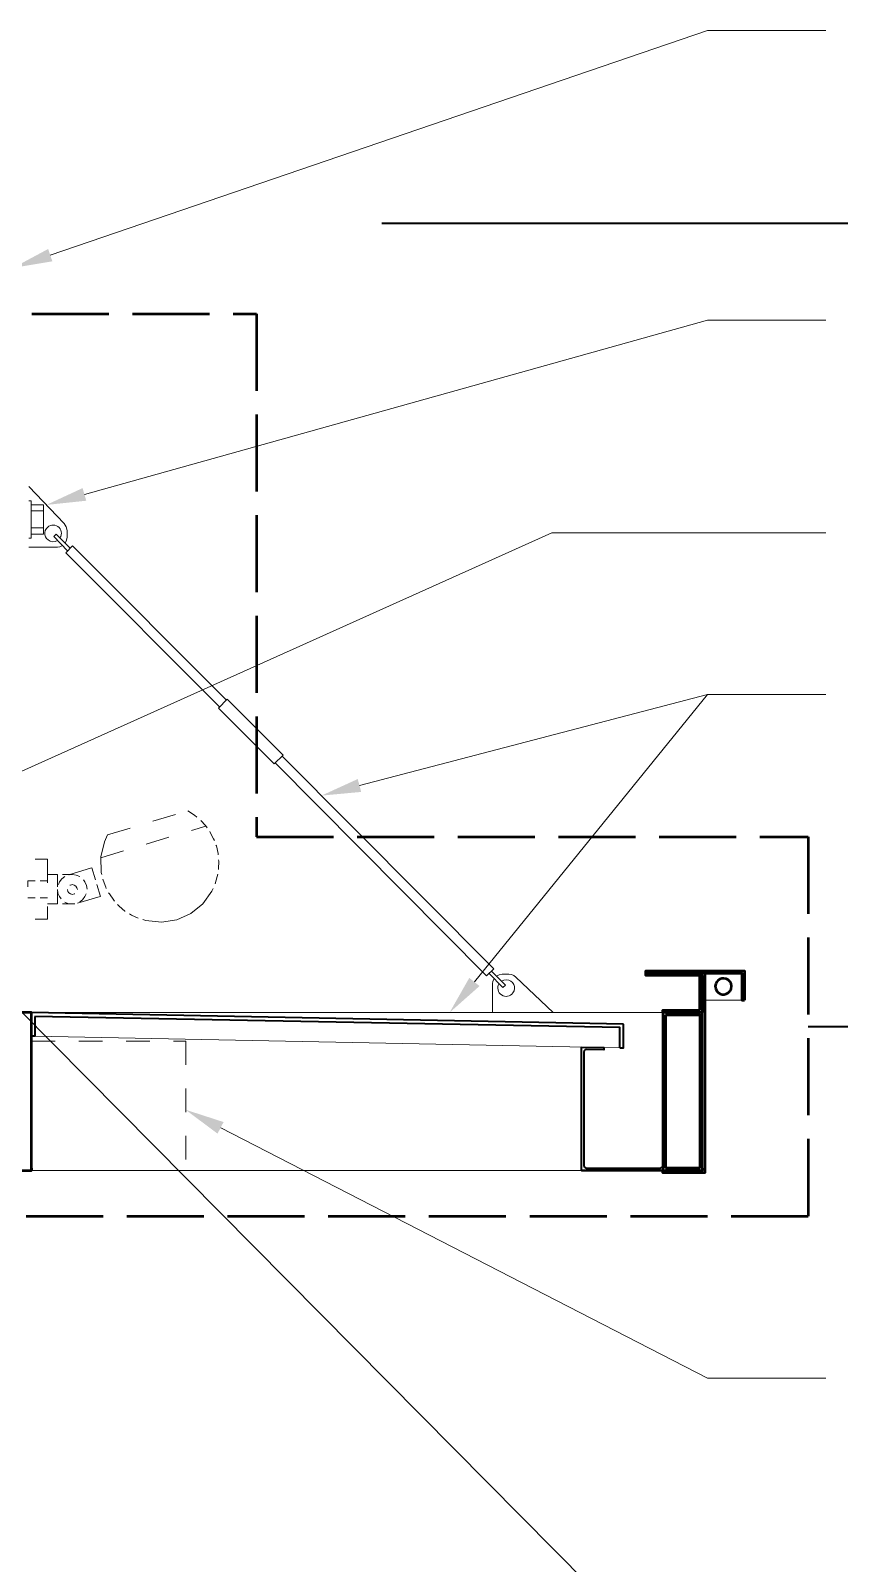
# Model space of a CAD drawing. Header units: inches. Extents: x 5 to 516, y -193 to 129.
# Drawn here: x 92.94 to 96.36, y -182.22 to -175.75 of the extents above; entities that cross this region are included whole.
import ezdxf

# ---------------------------------------------------------------- set-up
doc = ezdxf.new("R2010")
doc.units = ezdxf.units.IN
doc.header["$MEASUREMENT"] = 0
doc.linetypes.add('PDF_IMPORT', pattern=[1, 0.8, -0.2])
doc.layers.add('PDF8_Geometry', color=7, linetype='Continuous')
doc.layers.add('PDF8_Solid Fills', color=7, linetype='Continuous')

msp = doc.modelspace()

# ---------------------------------------------------------------- linework, layer by layer
at = {"layer": 'PDF8_Geometry', "lineweight": 15}
for points in [[(93.0255164, -176.6968939), (95.8021833, -175.7480049), (96.3021833, -175.7480049)], [(93.1699617, -177.7068936), (95.8021841, -176.971338), (96.3021842, -176.971338)], [(92.9355166, -177.6735605), (93.0844055, -177.8302272)], [(92.9355166, -177.8913385), (92.9455166, -177.8913385), (92.9455166, -177.7335607), (92.9355166, -177.7335607)], [(92.9455151, -177.7502263), (92.9966262, -177.7502263)], [(92.9966264, -177.8746714), (92.9966264, -177.7502269)], [(92.9455151, -177.776893), (92.9966262, -177.776893)], [(93.0888505, -177.9124487), (93.0944061, -177.9002265), (93.0966283, -177.8880043), (93.0966283, -177.8591154), (93.093295, -177.8435598), (93.0844061, -177.8302265)], [(92.2021837, -179.1913377), (95.1444062, -177.8691153), (96.3021839, -177.8691153)], [(92.9455151, -177.8480046), (92.9966262, -177.8480046)], [(92.9455151, -177.8746714), (92.9966262, -177.8746714)], [(93.0355158, -177.9068929), (93.0466269, -177.9057818), (93.0566269, -177.9013374)], [(93.1099619, -177.9335601), (93.051073, -177.8746712), (93.0399619, -177.8846712), (93.0988508, -177.9446712)], [(92.9355166, -177.9291158), (93.0555166, -177.9291158), (93.0666277, -177.9280047), (93.0777389, -177.9224492)], [(93.73996, -178.6046711), (93.0910711, -177.9535599)], [(93.0910726, -177.9535604), (93.1199615, -177.9235604)], [(93.76996, -178.5757823), (93.1199599, -177.92356)], [(94.0088509, -178.8080049), (93.9710731, -178.8446715), (93.7366286, -178.6091159), (93.7732953, -178.5724493)], [(94.0088493, -178.8080052), (93.7732937, -178.5724496)], [(94.3321842, -178.9368934), (95.8021843, -178.5524489), (96.3021843, -178.5524489)], [(94.8177393, -179.7657825), (95.8021838, -178.5524492)], [(94.8688505, -179.740227), (94.8988505, -179.710227), (94.004406, -178.811338)], [(94.8688506, -179.7402269), (93.9755171, -178.8413379)], [(93.6444061, -179.070227), (93.6344061, -179.0613381), (93.6066283, -179.0435603)], [(93.6877388, -179.1146707), (93.6810721, -179.1057818), (93.6610721, -179.0835596)], [(93.7188487, -179.1691164), (93.7155153, -179.1613386), (93.6999598, -179.1324497), (93.6999598, -179.1313386)], [(93.7355158, -179.2291162), (93.7344047, -179.2235606), (93.727738, -179.1913384), (93.7255158, -179.1880051)], [(93.0144057, -179.2480043), (92.9621835, -179.2480043)], [(93.736628, -179.2913381), (93.736628, -179.2891159), (93.7377391, -179.2557826), (93.736628, -179.250227)], [(93.0555163, -179.3646717), (93.0555163, -179.3124495), (93.0144052, -179.3124495)], [(93.0866284, -179.321338), (93.0744062, -179.3302269), (93.0644062, -179.3435603), (93.0599617, -179.3546714)], [(93.1188504, -179.3124495), (93.0766282, -179.3124495)], [(93.1499603, -179.320227), (93.1344047, -179.3146714), (93.1188492, -179.3124492), (93.107738, -179.3135603)], [(93.2010716, -179.2846717), (93.2166271, -179.3346717)], [(93.722183, -179.352449), (93.7310719, -179.3213379), (93.7332941, -179.3113379)], [(92.9621835, -179.3391151), (92.9310724, -179.3391151), (92.9310724, -179.3646707)], [(92.9832936, -179.3391151), (93.0144047, -179.3391151)], [(93.0555163, -179.3757825), (93.0577385, -179.3913381), (93.0644052, -179.4057825), (93.0710718, -179.4157825)], [(93.0555163, -179.3857821), (93.0555163, -179.4368933)], [(93.097739, -179.3757825), (93.0999613, -179.3835603), (93.1044057, -179.390227), (93.1110724, -179.3946714), (93.1188501, -179.3968937), (93.1266279, -179.3946714), (93.1299613, -179.3935603)], [(93.1399595, -179.3757825), (93.1377373, -179.3680048), (93.1332929, -179.3613381), (93.1266262, -179.3568937), (93.1188484, -179.3546714), (93.1110707, -179.3568937), (93.1088484, -179.3580048)], [(93.1810724, -179.3746715), (93.1788502, -179.3591159), (93.1721835, -179.3435604), (93.1655168, -179.3346715)], [(93.2221829, -179.3546712), (93.2377385, -179.4046712)], [(93.2477386, -179.3324487), (93.2488497, -179.335782), (93.2599608, -179.365782), (93.262183, -179.3713376)], [(93.2721843, -179.3902264), (93.2755176, -179.3946708), (93.2944065, -179.4213375), (93.2966288, -179.4246708)], [(92.9310724, -179.4102267), (92.9621835, -179.4102267)], [(92.9832936, -179.4102267), (93.0144047, -179.4102267)], [(93.0555163, -179.4368934), (93.0144052, -179.4368934)], [(93.1188504, -179.4368934), (93.0766282, -179.4368934)], [(93.0877383, -179.429116), (93.1021828, -179.4357826), (93.1188494, -179.4368937), (93.1299605, -179.4357826)], [(93.1499603, -179.4280049), (93.1621825, -179.419116), (93.1721825, -179.4057827), (93.177738, -179.3946716)], [(93.3099606, -179.4391156), (93.3166272, -179.4457822), (93.3410717, -179.4668933), (93.3421828, -179.4668933)], [(93.0144057, -179.5013375), (92.9621835, -179.5013375)], [(93.3599619, -179.478004), (93.3688508, -179.4835596), (93.3966286, -179.4968929)], [(94.9377389, -179.7902271), (94.87885, -179.7302271)], [(94.8888497, -179.7202266), (94.9488498, -179.7791155), (94.9377386, -179.7902266)], [(94.8999604, -179.7524497), (94.8944049, -179.7635608), (94.8932937, -179.774672)], [(94.893294, -179.7746711), (94.893294, -179.8957822)], [(94.9344046, -179.7335605), (94.9221824, -179.7357827), (94.9099601, -179.7413383)], [(94.9521829, -179.7568933), (94.9421829, -179.7580044), (94.9321829, -179.7624489)], [(94.9921823, -179.7457822), (94.9844045, -179.7391155), (94.9744045, -179.7346711), (94.9632934, -179.73356), (94.9344045, -179.73356)], [(95.1499604, -179.8957829), (94.9921826, -179.7457829)], [(95.9466275, -179.8435605), (95.791072, -179.8435605)], [(92.8966282, -179.8857822), (95.4366285, -182.4513378), (96.3010728, -182.4513378)], [(92.9444051, -179.8957829), (95.6132942, -179.8957829)], [(95.4310726, -180.0446714), (92.9599612, -179.9957825)], [(93.7455165, -180.382449), (95.8021833, -181.4391158), (96.3021833, -181.4391158)], [(92.9466273, -180.5624496), (95.6132942, -180.5624496)]]:
    msp.add_lwpolyline(points, dxfattribs=at)
at = {"layer": 'PDF8_Geometry', "lineweight": 35}
for points in [[(94.425516, -176.5613371), (99.4366276, -176.5613371)], [(95.4466275, -179.9446709), (92.9466273, -179.895782)], [(92.9466273, -179.9957822), (92.9466273, -179.8957822)], [(92.9599601, -179.9124489), (92.9599601, -179.9957822), (92.9466267, -179.9957822)], [(95.4310726, -180.0446715), (95.4310726, -179.9591159), (92.9599612, -179.9124493)], [(95.4310726, -180.0446714), (95.4466281, -180.0446714), (95.4466281, -179.9446714)], [(96.2266275, -179.9546717), (96.9532942, -179.9546717)], [(95.6132942, -180.5624496), (95.2699608, -180.5624496), (95.2699608, -180.0413385)], [(95.2699619, -180.0413377), (95.3644063, -180.0424488), (95.3644063, -180.0535599), (95.291073, -180.0513377)], [(95.2910715, -180.0513378), (95.2855159, -180.05356), (95.2810715, -180.0568933), (95.2799603, -180.0624489)], [(95.2799608, -180.0624493), (95.2799608, -180.5413382), (95.2810719, -180.5468938), (95.2855164, -180.5502271), (95.2910719, -180.5524493)], [(95.2910715, -180.5524489), (95.6032937, -180.5524489), (95.6077382, -180.5502267), (95.6121826, -180.5468933), (95.6132937, -180.5413378)], [(95.2699601, -180.5624496), (95.6132935, -180.5624496)]]:
    msp.add_lwpolyline(points, dxfattribs=at)
at = {"layer": 'PDF8_Geometry', "linetype": 'PDF_IMPORT', "lineweight": 50, "ltscale": 0.406667}
msp.add_lwpolyline([(96.2266275, -179.1535603), (96.2266275, -180.7568939), (91.2466278, -180.7568941), (91.2466262, -176.9435601), (93.8966279, -176.9435596), (93.8966283, -179.15356), (96.2266286, -179.1535603)], dxfattribs=at)
at = {"layer": 'PDF8_Geometry', "linetype": 'PDF_IMPORT', "lineweight": 15, "ltscale": 0.041826}
for points in [[(93.2432934, -179.3124489), (93.2410712, -179.30356), (93.238851, -179.2380048), (93.2544044, -179.1746706), (93.2677378, -179.1446706), (93.606627, -179.0435597)], [(93.2388501, -179.2413379), (93.6832947, -179.108004)], [(93.1044054, -179.3135606), (93.237739, -179.2735607)]]:
    msp.add_lwpolyline(points, dxfattribs=at)
at = {"layer": 'PDF8_Geometry', "linetype": 'PDF_IMPORT', "lineweight": 15, "ltscale": 0.042222}
msp.add_lwpolyline([(93.0144057, -179.2480043), (93.0144057, -179.5013384)], dxfattribs=at)
at = {"layer": 'PDF8_Geometry', "linetype": 'PDF_IMPORT', "lineweight": 15, "ltscale": 0.041515}
msp.add_lwpolyline([(93.1410717, -179.4335602), (93.2744053, -179.3935604)], dxfattribs=at)
at = {"layer": 'PDF8_Geometry', "linetype": 'PDF_IMPORT', "lineweight": 15, "ltscale": 0.028974}
msp.add_lwpolyline([(93.4166274, -179.5024497), (93.4299607, -179.5068942), (93.4955172, -179.5135604), (93.5599614, -179.5035606), (93.618849, -179.4768936), (93.6699614, -179.4357828), (93.7077386, -179.3824491), (93.7132942, -179.371338)], dxfattribs=at)
at = {"layer": 'PDF8_Geometry', "lineweight": 50}
for points in [[(95.5410715, -179.7291155), (95.5410715, -179.7191155), (95.9577382, -179.7191155), (95.9577382, -179.8435599)], [(95.7910715, -180.5624496), (95.7910715, -180.5724496), (95.6132937, -180.5724496), (95.6132937, -180.5624496), (95.7799604, -180.5624496), (95.7799604, -179.7391162), (95.5410715, -179.7391162), (95.5410715, -179.7291162), (95.7910715, -179.7291162), (95.7910715, -180.5724496)], [(95.7910715, -179.7291162), (95.9466271, -179.7291162), (95.9466271, -179.8435607), (95.9577382, -179.8435607)], [(95.8366281, -179.7746718), (95.8344059, -179.7846718), (95.8366281, -179.7957829)], [(95.8966281, -179.8046718), (95.9010726, -179.7957829), (95.9032948, -179.7846718), (95.9010726, -179.7746718), (95.8966281, -179.7646718)], [(92.9466273, -180.5524496), (92.9466273, -180.5624496), (92.9466273, -179.8957829), (92.7799606, -179.8957829), (92.7799606, -180.5624496), (92.9466273, -180.5624496)], [(95.7799608, -180.5524496), (95.7799608, -180.5624496), (95.7799608, -179.8957829), (95.6132942, -179.8957829), (95.6132942, -180.5624496), (95.7799608, -180.5624496)], [(95.6244045, -179.9057825), (95.7699601, -179.9057825), (95.7699601, -180.5524492)], [(95.6244048, -179.9057825), (95.6244048, -180.5524492)], [(95.7699601, -180.5524489), (95.6244045, -180.5524489)]]:
    msp.add_lwpolyline(points, dxfattribs=at)
msp.add_lwpolyline([(95.7699601, -179.8857822), (95.7699601, -179.7391155), (95.7799601, -179.7391155), (95.7799601, -179.8957822), (95.6132934, -179.8957822), (95.6132934, -179.8857822)], close=True, dxfattribs=at)
at = {"layer": 'PDF8_Geometry', "linetype": 'PDF_IMPORT', "lineweight": 15, "ltscale": 0.044444}
msp.add_lwpolyline([(92.9466273, -180.5624496), (92.9466273, -180.015783), (93.5977393, -180.0157825), (93.5977391, -180.5624492), (92.9466282, -180.5624496)], dxfattribs=at)
at = {"layer": 'PDF8_Geometry', "lineweight": 15}
for centre, radius, start, end in [((93.037738, -177.8710133), 0.0346945, 326.3735473, 143.19126676), ((94.9513125, -179.7917987), 0.035315, 148.90498418, 324.21527741)]:
    msp.add_arc(centre, radius, start, end, dxfattribs=at)
for points in [[(93.0099603, -177.8502263), (92.9914603, -177.8734485), (93.0074047, -177.9022633), (93.0355158, -177.9068929)], [(94.9799607, -179.8124489), (94.9969792, -179.7896896), (94.9812014, -179.7582267), (94.9521829, -179.7568933)]]:
    msp.add_open_spline(points, degree=3, dxfattribs=at)
at = {"layer": 'PDF8_Geometry', "lineweight": 50}
for points in [[(95.8966281, -179.7646718), (95.877517, -179.7425977), (95.8448504, -179.7485792), (95.8366281, -179.7746718)], [(95.8366281, -179.7957829), (95.8467022, -179.8230977), (95.8792022, -179.8277644), (95.8966281, -179.8046718)]]:
    msp.add_open_spline(points, degree=3, dxfattribs=at)
at = {"layer": 'PDF8_Solid Fills', "lineweight": 50, "transparency": 33554559}
for points in [[(93.0344049, -176.7224485), (92.8677382, -176.7502262), (93.0166271, -176.6702262)], [(93.177738, -177.7335603), (93.0088491, -177.7513381), (93.1621825, -177.680227)], [(94.3388506, -178.9635601), (94.1710728, -178.9791157), (94.3244062, -178.9091157)], [(94.8388506, -179.7835596), (94.712184, -179.8957818), (94.7955173, -179.7491151)], [(93.7321837, -180.4068936), (93.5966281, -180.3057825), (93.7577393, -180.3580047)]]:
    msp.add_solid(points, dxfattribs=at)

doc.saveas('drawing.dxf')
